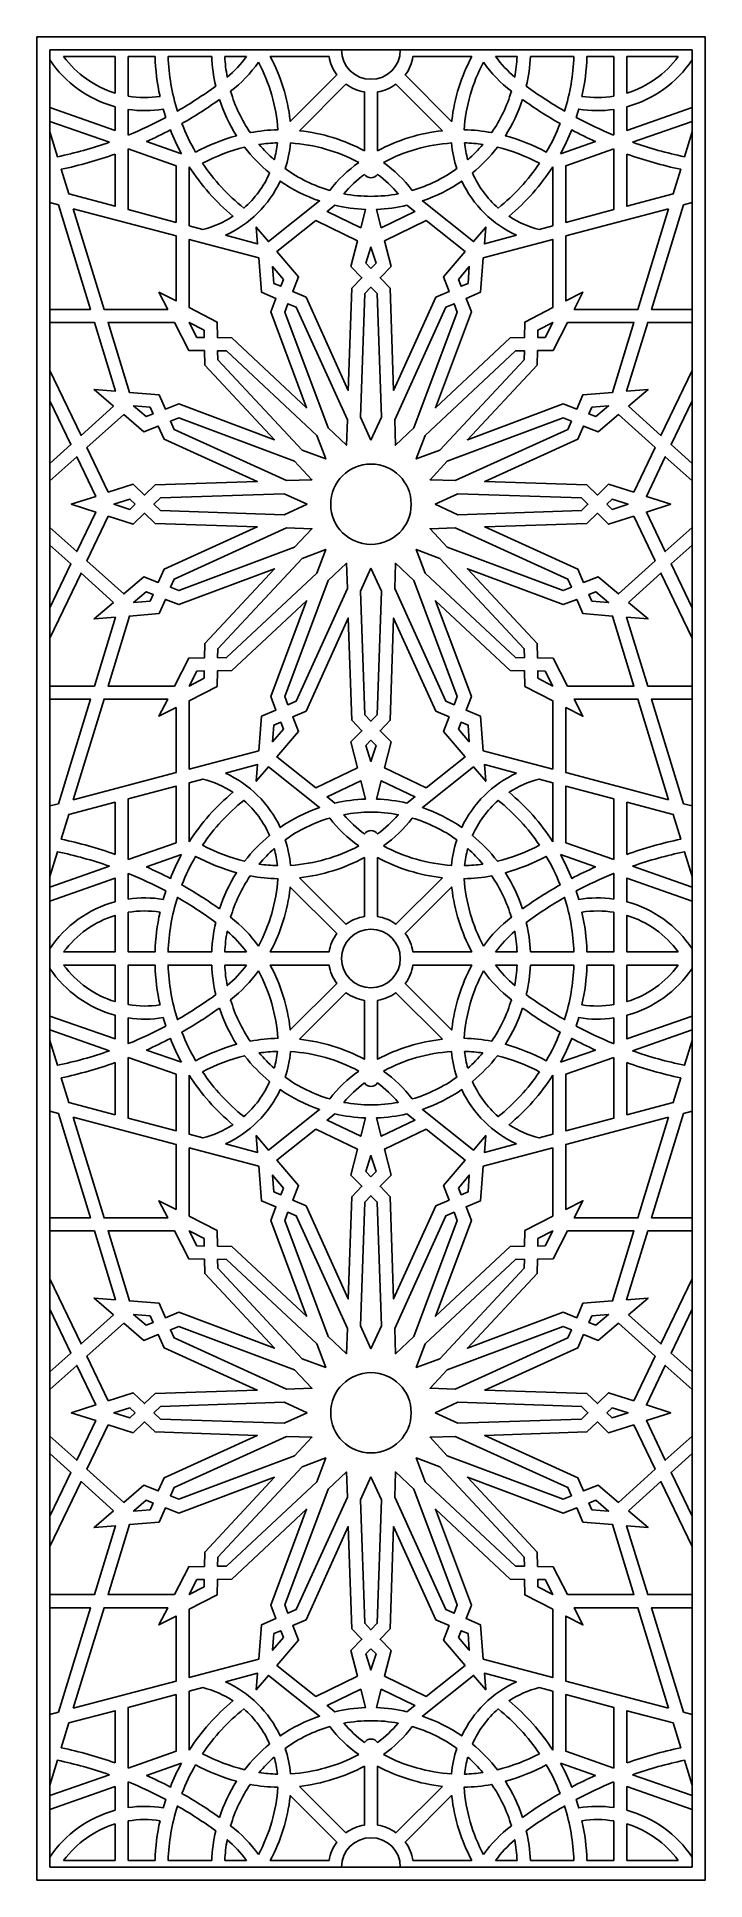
# Model space of a CAD drawing. Header units: millimetres. Extents: x -1356 to -846, y 3133 to 4540.
import ezdxf

# ---------------------------------------------------------------- set-up
doc = ezdxf.new("R2010")
doc.units = ezdxf.units.MM
doc.layers.get('0').update_dxf_attribs({"color": 1})

msp = doc.modelspace()

# ---------------------------------------------------------------- linework, layer by layer
for points in [[(-1355.9, 3132.7), (-845.5, 3132.7), (-845.5, 4539.9), (-1355.9, 4539.9)], [(-1345.9, 3142.7), (-855.5, 3142.7), (-855.5, 4529.9), (-1345.9, 4529.9)], [(-1286.1, 4454.4), (-1249.5, 4441.5), (-1249.5, 4398.3), (-1286.1, 4408)], [(-915.3, 4454.4), (-951.9, 4441.5), (-951.9, 4398.3), (-915.3, 4408)], [(-1339.3, 4411.7), (-1345.9, 4413.4), (-1345.9, 4331.9), (-1315, 4331.9)], [(-1328, 4408.7), (-1249.5, 4388), (-1249.5, 4338.3), (-1262.6, 4345), (-1255.9, 4331.9), (-1304.5, 4331.9)], [(-873.4, 4408.7), (-951.9, 4388), (-951.9, 4338.3), (-938.8, 4345), (-945.5, 4331.9), (-896.8, 4331.9)], [(-862, 4411.7), (-855.5, 4413.4), (-855.5, 4331.9), (-886.4, 4331.9)], [(-1142.9, 4399.6), (-1172.5, 4376), (-1156, 4356.6), (-1160.4, 4345.5), (-1150.3, 4341.1), (-1118, 4270), (-1115.3, 4348), (-1107.6, 4356), (-1116, 4364.6), (-1111, 4384.3)], [(-1058.5, 4399.6), (-1028.9, 4376), (-1045.3, 4356.6), (-1041, 4345.5), (-1051.1, 4341.1), (-1083.4, 4270), (-1086, 4348), (-1093.7, 4356), (-1085.4, 4364.6), (-1090.4, 4384.3)], [(-1186.4, 4371.3), (-1239.5, 4385.3), (-1239.5, 4333.2), (-1218.2, 4322.2), (-1218, 4310.3), (-1207, 4310.1), (-1149.9, 4256.8), (-1177.3, 4329.9), (-1173.3, 4340.2), (-1184.2, 4344.9)], [(-1100.7, 4363.2), (-1096.8, 4367.2), (-1100.7, 4379.4), (-1104.6, 4367.2)], [(-1015, 4371.3), (-961.9, 4385.3), (-961.9, 4333.2), (-983.2, 4322.2), (-983.4, 4310.3), (-994.4, 4310.1), (-1051.5, 4256.8), (-1024, 4329.9), (-1028.1, 4340.2), (-1017.1, 4344.9)], [(-1167.5, 4354.7), (-1169.6, 4349.5), (-1174.8, 4351.7), (-1175.8, 4364.5)], [(-1033.8, 4354.7), (-1031.8, 4349.5), (-1026.6, 4351.7), (-1025.6, 4364.5)], [(-1100.7, 4232), (-1092.7, 4249.5), (-1095.9, 4343.9), (-1100.7, 4348.8), (-1105.5, 4343.9), (-1108.7, 4249.5)], [(-1133.5, 4241.4), (-1166.6, 4329.8), (-1164.1, 4336.2), (-1157.8, 4333.5), (-1118.7, 4247.5), (-1119.4, 4228.2)], [(-1067.9, 4241.4), (-1034.8, 4329.8), (-1037.3, 4336.2), (-1043.6, 4333.5), (-1082.6, 4247.5), (-1082, 4228.2)], [(-1297.2, 4258), (-1312.2, 4270.7), (-1295.9, 4269.4), (-1311.9, 4321.9), (-1345.9, 4321.9), (-1345.9, 4285.3), (-1322.1, 4235.7)], [(-1250.7, 4321.9), (-1239.8, 4300.6), (-1227.9, 4300.4), (-1227.7, 4289.4), (-1174.4, 4232.3), (-1247.5, 4259.8), (-1257.7, 4255.7), (-1262.5, 4266.7), (-1285.2, 4268.5), (-1301.5, 4321.9)], [(-1228.1, 4316.1), (-1228, 4310.4), (-1233.6, 4310.5), (-1239.5, 4321.9)], [(-950.6, 4321.9), (-961.6, 4300.6), (-973.5, 4300.4), (-973.7, 4289.4), (-1027, 4232.3), (-953.9, 4259.8), (-943.6, 4255.7), (-938.9, 4266.7), (-916.2, 4268.5), (-899.9, 4321.9)], [(-973.3, 4316.1), (-973.4, 4310.4), (-967.7, 4310.5), (-961.9, 4321.9)], [(-904.1, 4258), (-889.1, 4270.7), (-905.5, 4269.4), (-889.4, 4321.9), (-855.5, 4321.9), (-855.5, 4285.3), (-879.3, 4235.7)], [(-1153.3, 4224.4), (-1217.7, 4293.4), (-1217.9, 4300.3), (-1211, 4300.2), (-1142, 4235.7), (-1135.2, 4217.7)], [(-1048.1, 4224.4), (-983.6, 4293.4), (-983.5, 4300.3), (-990.4, 4300.2), (-1059.4, 4235.7), (-1066.1, 4217.7)], [(-1345.9, 4262.1), (-1329.9, 4228.7), (-1345.9, 4214.3)], [(-1301.3, 4192.2), (-1282.2, 4198.4), (-1273.6, 4190.1), (-1265.6, 4197.8), (-1187.6, 4200.4), (-1258.7, 4232.7), (-1263.1, 4242.8), (-1274.2, 4238.5), (-1289.5, 4251.5), (-1317.6, 4226.3)], [(-1269.3, 4257.2), (-1267.1, 4252), (-1272.3, 4250), (-1282, 4258.2)], [(-900, 4192.2), (-919.2, 4198.4), (-927.8, 4190.1), (-935.8, 4197.8), (-1013.8, 4200.4), (-942.7, 4232.7), (-938.3, 4242.8), (-927.2, 4238.5), (-911.8, 4251.5), (-883.8, 4226.3)], [(-932.1, 4257.2), (-934.3, 4252), (-929.1, 4250), (-919.3, 4258.2)], [(-855.5, 4262.1), (-871.5, 4228.7), (-855.5, 4214.3)], [(-1165.1, 4201.2), (-1251, 4240.2), (-1253.8, 4246.5), (-1247.4, 4249), (-1159, 4215.9), (-1145.8, 4201.8)], [(-1036.3, 4201.2), (-950.3, 4240.2), (-947.6, 4246.5), (-954, 4249), (-1042.4, 4215.9), (-1055.6, 4201.8)], [(-1329.7, 4183.1), (-1310.9, 4177.1), (-1325.4, 4146.9), (-1345.9, 4165.3), (-1345.9, 4200.9), (-1325.4, 4219.3), (-1310.9, 4189.1)], [(-871.7, 4183.1), (-890.4, 4177.1), (-876, 4146.9), (-855.5, 4165.3), (-855.5, 4200.9), (-876, 4219.3), (-890.4, 4189.1)], [(-1280.8, 4183.1), (-1284.8, 4179.2), (-1297, 4183.1), (-1284.8, 4187)], [(-1149.5, 4183.1), (-1167.1, 4175.1), (-1261.4, 4178.3), (-1266.4, 4183.1), (-1261.4, 4187.9), (-1167.1, 4191.1)], [(-1051.8, 4183.1), (-1034.3, 4175.1), (-939.9, 4178.3), (-935, 4183.1), (-939.9, 4187.9), (-1034.3, 4191.1)], [(-920.6, 4183.1), (-916.6, 4179.2), (-904.4, 4183.1), (-916.6, 4187)], [(-1301.3, 4174), (-1282.2, 4167.8), (-1273.6, 4176.2), (-1265.6, 4168.5), (-1187.6, 4165.8), (-1258.7, 4133.5), (-1263.1, 4123.4), (-1274.2, 4127.8), (-1289.5, 4114.7), (-1317.6, 4140)], [(-900, 4174), (-919.2, 4167.8), (-927.8, 4176.2), (-935.8, 4168.5), (-1013.8, 4165.8), (-942.7, 4133.5), (-938.3, 4123.4), (-927.2, 4127.8), (-911.8, 4114.7), (-883.8, 4140)], [(-1345.9, 4104.1), (-1329.9, 4137.5), (-1345.9, 4151.9)], [(-1165.1, 4165.1), (-1251, 4126), (-1253.8, 4119.7), (-1247.4, 4117.2), (-1159, 4150.3), (-1145.8, 4164.4)], [(-1036.3, 4165.1), (-950.3, 4126), (-947.6, 4119.7), (-954, 4117.2), (-1042.4, 4150.3), (-1055.6, 4164.4)], [(-855.5, 4104.1), (-871.5, 4137.5), (-855.5, 4151.9)], [(-1153.3, 4141.8), (-1217.7, 4072.8), (-1217.9, 4065.9), (-1211, 4066.1), (-1142, 4130.5), (-1135.2, 4148.6)], [(-1133.5, 4124.8), (-1166.6, 4036.4), (-1164.1, 4030), (-1157.8, 4032.8), (-1118.7, 4118.7), (-1119.4, 4138)], [(-1067.9, 4124.8), (-1034.8, 4036.4), (-1037.3, 4030), (-1043.6, 4032.8), (-1082.6, 4118.7), (-1082, 4138)], [(-1048.1, 4141.8), (-983.6, 4072.8), (-983.5, 4065.9), (-990.4, 4066.1), (-1059.4, 4130.5), (-1066.1, 4148.6)], [(-1297.2, 4108.2), (-1312.2, 4095.5), (-1295.9, 4096.8), (-1311.9, 4044.3), (-1345.9, 4044.3), (-1345.9, 4080.9), (-1322.1, 4130.6)], [(-1250.7, 4044.3), (-1239.8, 4065.6), (-1227.9, 4065.8), (-1227.7, 4076.8), (-1174.4, 4133.9), (-1247.5, 4106.5), (-1257.7, 4110.5), (-1262.5, 4099.6), (-1285.2, 4097.7), (-1301.5, 4044.3)], [(-1100.7, 4134.3), (-1092.7, 4116.7), (-1095.9, 4022.4), (-1100.7, 4017.4), (-1105.5, 4022.4), (-1108.7, 4116.7)], [(-950.6, 4044.3), (-961.6, 4065.6), (-973.5, 4065.8), (-973.7, 4076.8), (-1027, 4133.9), (-953.9, 4106.5), (-943.6, 4110.5), (-938.9, 4099.6), (-916.2, 4097.7), (-899.9, 4044.3)], [(-904.1, 4108.2), (-889.1, 4095.5), (-905.5, 4096.8), (-889.4, 4044.3), (-855.5, 4044.3), (-855.5, 4080.9), (-879.3, 4130.6)], [(-1269.3, 4109), (-1267.1, 4114.2), (-1272.3, 4116.3), (-1282, 4108)], [(-1186.4, 3994.9), (-1239.5, 3980.9), (-1239.5, 4033.1), (-1218.2, 4044), (-1218, 4055.9), (-1207, 4056.1), (-1149.9, 4109.4), (-1177.3, 4036.3), (-1173.3, 4026), (-1184.2, 4021.3)], [(-1015, 3994.9), (-961.9, 3980.9), (-961.9, 4033.1), (-983.2, 4044), (-983.4, 4055.9), (-994.4, 4056.1), (-1051.5, 4109.4), (-1024, 4036.3), (-1028.1, 4026), (-1017.1, 4021.3)], [(-932.1, 4109), (-934.3, 4114.2), (-929.1, 4116.3), (-919.3, 4108)], [(-1142.9, 3966.6), (-1172.5, 3990.2), (-1156, 4009.6), (-1160.4, 4020.7), (-1150.3, 4025.1), (-1118, 4096.2), (-1115.3, 4018.2), (-1107.6, 4010.2), (-1116, 4001.6), (-1111, 3981.9)], [(-1058.5, 3966.6), (-1028.9, 3990.2), (-1045.3, 4009.6), (-1041, 4020.7), (-1051.1, 4025.1), (-1083.4, 4096.2), (-1086, 4018.2), (-1093.7, 4010.2), (-1085.4, 4001.6), (-1090.4, 3981.9)], [(-1228.1, 4050.2), (-1228, 4055.8), (-1233.6, 4055.7), (-1239.5, 4044.3)], [(-973.3, 4050.2), (-973.4, 4055.8), (-967.7, 4055.7), (-961.9, 4044.3)], [(-1339.3, 3954.5), (-1345.9, 3952.8), (-1345.9, 4034.3), (-1315, 4034.3)], [(-1328, 3957.5), (-1249.5, 3978.2), (-1249.5, 4027.9), (-1262.6, 4021.2), (-1255.9, 4034.3), (-1304.5, 4034.3)], [(-873.4, 3957.5), (-951.9, 3978.2), (-951.9, 4027.9), (-938.8, 4021.2), (-945.5, 4034.3), (-896.8, 4034.3)], [(-862, 3954.5), (-855.5, 3952.8), (-855.5, 4034.3), (-886.4, 4034.3)], [(-1167.5, 4011.5), (-1169.6, 4016.7), (-1174.8, 4014.5), (-1175.8, 4001.8)], [(-1033.8, 4011.5), (-1031.8, 4016.7), (-1026.6, 4014.5), (-1025.6, 4001.8)], [(-1100.7, 4003), (-1096.8, 3999), (-1100.7, 3986.8), (-1104.6, 3999)], [(-1286.1, 3911.8), (-1249.5, 3924.7), (-1249.5, 3967.9), (-1286.1, 3958.2)], [(-915.3, 3911.8), (-951.9, 3924.7), (-951.9, 3967.9), (-915.3, 3958.2)], [(-1286.1, 3760.8), (-1249.5, 3747.9), (-1249.5, 3704.7), (-1286.1, 3714.4)], [(-915.3, 3760.8), (-951.9, 3747.9), (-951.9, 3704.7), (-915.3, 3714.4)], [(-1339.3, 3718.1), (-1345.9, 3719.8), (-1345.9, 3638.3), (-1315, 3638.3)], [(-1328, 3715.1), (-1249.5, 3694.4), (-1249.5, 3644.7), (-1262.6, 3651.4), (-1255.9, 3638.3), (-1304.5, 3638.3)], [(-873.4, 3715.1), (-951.9, 3694.4), (-951.9, 3644.7), (-938.8, 3651.4), (-945.5, 3638.3), (-896.8, 3638.3)], [(-862, 3718.1), (-855.5, 3719.8), (-855.5, 3638.3), (-886.4, 3638.3)], [(-1142.9, 3706), (-1172.5, 3682.4), (-1156, 3663), (-1160.4, 3651.9), (-1150.3, 3647.5), (-1118, 3576.4), (-1115.3, 3654.4), (-1107.6, 3662.4), (-1116, 3671), (-1111, 3690.7)], [(-1058.5, 3706), (-1028.9, 3682.4), (-1045.3, 3663), (-1041, 3651.9), (-1051.1, 3647.5), (-1083.4, 3576.4), (-1086, 3654.4), (-1093.7, 3662.4), (-1085.4, 3671), (-1090.4, 3690.7)], [(-1186.4, 3677.7), (-1239.5, 3691.7), (-1239.5, 3639.6), (-1218.2, 3628.6), (-1218, 3616.7), (-1207, 3616.5), (-1149.9, 3563.2), (-1177.3, 3636.3), (-1173.3, 3646.6), (-1184.2, 3651.3)], [(-1015, 3677.7), (-961.9, 3691.7), (-961.9, 3639.6), (-983.2, 3628.6), (-983.4, 3616.7), (-994.4, 3616.5), (-1051.5, 3563.2), (-1024, 3636.3), (-1028.1, 3646.6), (-1017.1, 3651.3)], [(-1100.7, 3669.6), (-1096.8, 3673.6), (-1100.7, 3685.8), (-1104.6, 3673.6)], [(-1167.5, 3661.1), (-1169.6, 3655.9), (-1174.8, 3658.1), (-1175.8, 3670.9)], [(-1033.8, 3661.1), (-1031.8, 3655.9), (-1026.6, 3658.1), (-1025.6, 3670.9)], [(-1100.7, 3538.4), (-1092.7, 3555.9), (-1095.9, 3650.3), (-1100.7, 3655.2), (-1105.5, 3650.3), (-1108.7, 3555.9)], [(-1133.5, 3547.8), (-1166.6, 3636.2), (-1164.1, 3642.6), (-1157.8, 3639.8), (-1118.7, 3553.9), (-1119.4, 3534.6)], [(-1067.9, 3547.8), (-1034.8, 3636.2), (-1037.3, 3642.6), (-1043.6, 3639.8), (-1082.6, 3553.9), (-1082, 3534.6)], [(-1297.2, 3564.4), (-1312.2, 3577.1), (-1295.9, 3575.8), (-1311.9, 3628.3), (-1345.9, 3628.3), (-1345.9, 3591.7), (-1322.1, 3542.1)], [(-1250.7, 3628.3), (-1239.8, 3607), (-1227.9, 3606.8), (-1227.7, 3595.8), (-1174.4, 3538.7), (-1247.5, 3566.2), (-1257.7, 3562.1), (-1262.5, 3573.1), (-1285.2, 3574.9), (-1301.5, 3628.3)], [(-1228.1, 3622.5), (-1228, 3616.8), (-1233.6, 3616.9), (-1239.5, 3628.3)], [(-950.6, 3628.3), (-961.6, 3607), (-973.5, 3606.8), (-973.7, 3595.8), (-1027, 3538.7), (-953.9, 3566.2), (-943.6, 3562.1), (-938.9, 3573.1), (-916.2, 3574.9), (-899.9, 3628.3)], [(-973.3, 3622.5), (-973.4, 3616.8), (-967.7, 3616.9), (-961.9, 3628.3)], [(-904.1, 3564.4), (-889.1, 3577.1), (-905.5, 3575.8), (-889.4, 3628.3), (-855.5, 3628.3), (-855.5, 3591.7), (-879.3, 3542.1)], [(-1153.3, 3530.8), (-1217.7, 3599.8), (-1217.9, 3606.7), (-1211, 3606.6), (-1142, 3542.1), (-1135.2, 3524.1)], [(-1048.1, 3530.8), (-983.6, 3599.8), (-983.5, 3606.7), (-990.4, 3606.6), (-1059.4, 3542.1), (-1066.1, 3524.1)], [(-1345.9, 3568.5), (-1329.9, 3535.1), (-1345.9, 3520.7)], [(-1269.3, 3563.6), (-1267.1, 3558.4), (-1272.3, 3556.4), (-1282, 3564.6)], [(-932.1, 3563.6), (-934.3, 3558.4), (-929.1, 3556.4), (-919.3, 3564.6)], [(-855.5, 3568.5), (-871.5, 3535.1), (-855.5, 3520.7)], [(-1301.3, 3498.6), (-1282.2, 3504.8), (-1273.6, 3496.5), (-1265.6, 3504.2), (-1187.6, 3506.8), (-1258.7, 3539.1), (-1263.1, 3549.2), (-1274.2, 3544.8), (-1289.5, 3557.9), (-1317.6, 3532.7)], [(-1165.1, 3507.6), (-1251, 3546.6), (-1253.8, 3552.9), (-1247.4, 3555.4), (-1159, 3522.3), (-1145.8, 3508.2)], [(-1036.3, 3507.6), (-950.3, 3546.6), (-947.6, 3552.9), (-954, 3555.4), (-1042.4, 3522.3), (-1055.6, 3508.2)], [(-900, 3498.6), (-919.2, 3504.8), (-927.8, 3496.5), (-935.8, 3504.2), (-1013.8, 3506.8), (-942.7, 3539.1), (-938.3, 3549.2), (-927.2, 3544.8), (-911.8, 3557.9), (-883.8, 3532.7)], [(-1329.7, 3489.5), (-1310.9, 3495.5), (-1325.4, 3525.7), (-1345.9, 3507.3), (-1345.9, 3471.7), (-1325.4, 3453.3), (-1310.9, 3483.5)], [(-871.7, 3489.5), (-890.4, 3495.5), (-876, 3525.7), (-855.5, 3507.3), (-855.5, 3471.7), (-876, 3453.3), (-890.4, 3483.5)], [(-1280.8, 3489.5), (-1284.8, 3493.4), (-1297, 3489.5), (-1284.8, 3485.6)], [(-1149.5, 3489.5), (-1167.1, 3497.5), (-1261.4, 3494.3), (-1266.4, 3489.5), (-1261.4, 3484.7), (-1167.1, 3481.5)], [(-1051.8, 3489.5), (-1034.3, 3497.5), (-939.9, 3494.3), (-935, 3489.5), (-939.9, 3484.7), (-1034.3, 3481.5)], [(-920.6, 3489.5), (-916.6, 3493.4), (-904.4, 3489.5), (-916.6, 3485.6)], [(-1301.3, 3480.4), (-1282.2, 3474.2), (-1273.6, 3482.5), (-1265.6, 3474.9), (-1187.6, 3472.2), (-1258.7, 3439.9), (-1263.1, 3429.8), (-1274.2, 3434.2), (-1289.5, 3421.1), (-1317.6, 3446.4)], [(-900, 3480.4), (-919.2, 3474.2), (-927.8, 3482.5), (-935.8, 3474.9), (-1013.8, 3472.2), (-942.7, 3439.9), (-938.3, 3429.8), (-927.2, 3434.2), (-911.8, 3421.1), (-883.8, 3446.4)], [(-1165.1, 3471.5), (-1251, 3432.4), (-1253.8, 3426.1), (-1247.4, 3423.6), (-1159, 3456.7), (-1145.8, 3470.8)], [(-1036.3, 3471.5), (-950.3, 3432.4), (-947.6, 3426.1), (-954, 3423.6), (-1042.4, 3456.7), (-1055.6, 3470.8)], [(-1345.9, 3410.5), (-1329.9, 3443.9), (-1345.9, 3458.3)], [(-1153.3, 3448.2), (-1217.7, 3379.2), (-1217.9, 3372.3), (-1211, 3372.5), (-1142, 3436.9), (-1135.2, 3455)], [(-1048.1, 3448.2), (-983.6, 3379.2), (-983.5, 3372.3), (-990.4, 3372.5), (-1059.4, 3436.9), (-1066.1, 3455)], [(-855.5, 3410.5), (-871.5, 3443.9), (-855.5, 3458.3)], [(-1297.2, 3414.6), (-1312.2, 3401.9), (-1295.9, 3403.2), (-1311.9, 3350.7), (-1345.9, 3350.7), (-1345.9, 3387.3), (-1322.1, 3437)], [(-1250.7, 3350.7), (-1239.8, 3372), (-1227.9, 3372.2), (-1227.7, 3383.2), (-1174.4, 3440.3), (-1247.5, 3412.9), (-1257.7, 3416.9), (-1262.5, 3406), (-1285.2, 3404.1), (-1301.5, 3350.7)], [(-1133.5, 3431.2), (-1166.6, 3342.8), (-1164.1, 3336.4), (-1157.8, 3339.2), (-1118.7, 3425.1), (-1119.4, 3444.4)], [(-1100.7, 3440.7), (-1092.7, 3423.1), (-1095.9, 3328.8), (-1100.7, 3323.8), (-1105.5, 3328.8), (-1108.7, 3423.1)], [(-1067.9, 3431.2), (-1034.8, 3342.8), (-1037.3, 3336.4), (-1043.6, 3339.2), (-1082.6, 3425.1), (-1082, 3444.4)], [(-950.6, 3350.7), (-961.6, 3372), (-973.5, 3372.2), (-973.7, 3383.2), (-1027, 3440.3), (-953.9, 3412.9), (-943.6, 3416.9), (-938.9, 3406), (-916.2, 3404.1), (-899.9, 3350.7)], [(-904.1, 3414.6), (-889.1, 3401.9), (-905.5, 3403.2), (-889.4, 3350.7), (-855.5, 3350.7), (-855.5, 3387.3), (-879.3, 3437)], [(-1269.3, 3415.4), (-1267.1, 3420.6), (-1272.3, 3422.7), (-1282, 3414.4)], [(-932.1, 3415.4), (-934.3, 3420.6), (-929.1, 3422.7), (-919.3, 3414.4)], [(-1186.4, 3301.3), (-1239.5, 3287.3), (-1239.5, 3339.5), (-1218.2, 3350.4), (-1218, 3362.3), (-1207, 3362.5), (-1149.9, 3415.8), (-1177.3, 3342.7), (-1173.3, 3332.4), (-1184.2, 3327.7)], [(-1015, 3301.3), (-961.9, 3287.3), (-961.9, 3339.5), (-983.2, 3350.4), (-983.4, 3362.3), (-994.4, 3362.5), (-1051.5, 3415.8), (-1024, 3342.7), (-1028.1, 3332.4), (-1017.1, 3327.7)], [(-1142.9, 3273), (-1172.5, 3296.6), (-1156, 3316), (-1160.4, 3327.1), (-1150.3, 3331.5), (-1118, 3402.6), (-1115.3, 3324.6), (-1107.6, 3316.6), (-1116, 3308), (-1111, 3288.3)], [(-1058.5, 3273), (-1028.9, 3296.6), (-1045.3, 3316), (-1041, 3327.1), (-1051.1, 3331.5), (-1083.4, 3402.6), (-1086, 3324.6), (-1093.7, 3316.6), (-1085.4, 3308), (-1090.4, 3288.3)], [(-1228.1, 3356.5), (-1228, 3362.2), (-1233.6, 3362.1), (-1239.5, 3350.7)], [(-973.3, 3356.5), (-973.4, 3362.2), (-967.7, 3362.1), (-961.9, 3350.7)], [(-1339.3, 3260.9), (-1345.9, 3259.2), (-1345.9, 3340.7), (-1315, 3340.7)], [(-1328, 3263.9), (-1249.5, 3284.6), (-1249.5, 3334.3), (-1262.6, 3327.6), (-1255.9, 3340.7), (-1304.5, 3340.7)], [(-873.4, 3263.9), (-951.9, 3284.6), (-951.9, 3334.3), (-938.8, 3327.6), (-945.5, 3340.7), (-896.8, 3340.7)], [(-862, 3260.9), (-855.5, 3259.2), (-855.5, 3340.7), (-886.4, 3340.7)], [(-1167.5, 3317.9), (-1169.6, 3323.1), (-1174.8, 3320.9), (-1175.8, 3308.2)], [(-1033.8, 3317.9), (-1031.8, 3323.1), (-1026.6, 3320.9), (-1025.6, 3308.2)], [(-1100.7, 3309.4), (-1096.8, 3305.4), (-1100.7, 3293.2), (-1104.6, 3305.4)], [(-1286.1, 3218.2), (-1249.5, 3231.1), (-1249.5, 3274.3), (-1286.1, 3264.6)], [(-915.3, 3218.2), (-951.9, 3231.1), (-951.9, 3274.3), (-915.3, 3264.6)]]:
    msp.add_lwpolyline(points, close=True)
for points in [[(-1296.1, 4486.6, -0.182556), (-1345.9, 4522.4), (-1345.9, 4486), (-1296.1, 4468.5)], [(-1335.4, 4524.9), (-1296.1, 4524.9), (-1296.1, 4497, -0.161028)], [(-1261.8, 4494.5, -0.079708), (-1286.1, 4494.7), (-1286.1, 4524.9), (-1265.6, 4524.9, 0.046472)], [(-1222.3, 4524.9), (-1255.6, 4524.9, 0.068442), (-1248.5, 4483.3, 0.028048), (-1219.3, 4502.3, -0.046895)], [(-1195.7, 4524.9), (-1212.3, 4524.9, 0.035508), (-1210.5, 4509.2, 0.056388)], [(-1186.6, 4520.5, -0.105071), (-1171.8, 4469, 0.041703), (-1192.9, 4466.8, -0.078676), (-1207.9, 4498.4, 0.072021)], [(-1162.4, 4476.1, -0.002163), (-1162.3, 4475.4), (-1126.8, 4510.8, -0.119375), (-1132.7, 4524.9), (-1177.6, 4524.9, -0.092295)], [(-1039, 4476.1, 0.002163), (-1039.1, 4475.4), (-1074.5, 4510.8, 0.119375), (-1068.7, 4524.9), (-1023.7, 4524.9, 0.092295)], [(-1014.8, 4520.5, 0.105071), (-1029.6, 4469, -0.041703), (-1008.5, 4466.8, 0.078676), (-993.5, 4498.4, -0.072021)], [(-1005.6, 4524.9), (-989.1, 4524.9, -0.035508), (-990.9, 4509.2, -0.056388)], [(-979, 4524.9), (-945.8, 4524.9, -0.068442), (-952.9, 4483.3, -0.028048), (-982.1, 4502.3, 0.046895)], [(-939.6, 4494.5, 0.079708), (-915.3, 4494.7), (-915.3, 4524.9), (-935.8, 4524.9, -0.046472)], [(-866, 4524.9), (-905.3, 4524.9), (-905.3, 4497, 0.161028)], [(-905.3, 4486.6, 0.182556), (-855.5, 4522.4), (-855.5, 4486), (-905.3, 4468.5)], [(-1155.2, 4468.3), (-1119.8, 4503.8, 0.119375), (-1105.7, 4497.9), (-1105.7, 4453, 0.093704)], [(-1046.2, 4468.3), (-1081.6, 4503.8, -0.119375), (-1095.7, 4497.9), (-1095.7, 4453, -0.093704)], [(-1216.4, 4492.1, -0.026551), (-1245.1, 4473.7, 0.039053), (-1234.6, 4451.9, -0.056437), (-1203.3, 4464.4, -0.063069)], [(-985, 4492.1, 0.026551), (-956.3, 4473.7, -0.039053), (-966.8, 4451.9, 0.056437), (-998.1, 4464.4, 0.063069)], [(-1300.5, 4459.4), (-1345.9, 4475.4), (-1345.9, 4467.3), (-1340.1, 4448.4, 0.033064)], [(-1286, 4464.9), (-1286.1, 4465), (-1286.1, 4484.5, 0.077599), (-1259.4, 4484.8, 0.010237), (-1257.4, 4478.4, -0.025415)], [(-915.4, 4464.9), (-915.3, 4465), (-915.3, 4484.5, -0.077599), (-942, 4484.8, -0.010237), (-944, 4478.4, 0.025415)], [(-900.9, 4459.4), (-855.5, 4475.4), (-855.5, 4467.3), (-861.3, 4448.4, -0.033064)], [(-1245.4, 4450.7), (-1272.1, 4460, 0.015691), (-1253.9, 4468.9, 0.03051)], [(-956, 4450.7), (-929.3, 4460, -0.015691), (-947.4, 4468.9, -0.03051)], [(-1296.1, 4450.4, -0.033239), (-1337.2, 4438.8), (-1331.4, 4420), (-1296.1, 4410.6)], [(-1229.3, 4443.4, 0.07543), (-1197.8, 4409.2, 0.111363), (-1178.1, 4436, -0.056398), (-1197.2, 4455.7, 0.062163)], [(-1174.6, 4446.1, 0.043726), (-1172.2, 4459, 0.030116), (-1186.1, 4457.8, 0.036865)], [(-1110.1, 4444, 0.106298), (-1162.1, 4458.9, -0.058398), (-1166.2, 4439.3, 0.08516), (-1132.2, 4422.7, -0.072021)], [(-1091.2, 4444, -0.106298), (-1039.2, 4458.9, 0.058398), (-1035.2, 4439.3, -0.08516), (-1069.2, 4422.7, 0.072021)], [(-1026.8, 4446.1, -0.043726), (-1029.2, 4459, -0.030116), (-1015.3, 4457.8, -0.036865)], [(-972.1, 4443.4, -0.07543), (-1003.5, 4409.2, -0.111363), (-1023.2, 4436, 0.056398), (-1004.2, 4455.7, -0.062163)], [(-905.3, 4450.4, 0.033239), (-864.2, 4438.8), (-870, 4420), (-905.3, 4410.6)], [(-1239.5, 4440.8, 0.076915), (-1206.1, 4403, -0.083569), (-1229, 4392.9), (-1239.5, 4395.7)], [(-1105.7, 4434.9, 0.056388), (-1121.4, 4420.1, 0.093638), (-1079.9, 4420.1, 0.056388), (-1095.7, 4434.9, -0.519174)], [(-961.9, 4440.8, -0.076915), (-995.3, 4403, 0.083569), (-972.3, 4392.9), (-961.9, 4395.7)], [(-1211.9, 4388.4, 0.177474), (-1170, 4429.8, 0.069254), (-1140, 4414.7), (-1179, 4383.6), (-1188.3, 4394.7), (-1187.3, 4381.9)], [(-989.5, 4388.4, -0.177474), (-1031.4, 4429.8, -0.069254), (-1061.4, 4414.7), (-1022.4, 4383.6), (-1013.1, 4394.7), (-1014.1, 4381.9)], [(-1128.2, 4411.3), (-1134.2, 4406.5), (-1108.5, 4394.2), (-1105, 4408.2, -0.048112)], [(-1073.2, 4411.3), (-1067.2, 4406.5), (-1092.9, 4394.2), (-1096.4, 4408.2, 0.048112)], [(-1211.9, 3977.8, -0.177474), (-1170, 3936.4, -0.069254), (-1140, 3951.5), (-1179, 3982.6), (-1188.3, 3971.6), (-1187.3, 3984.3)], [(-989.5, 3977.8, 0.177474), (-1031.4, 3936.4, 0.069254), (-1061.4, 3951.5), (-1022.4, 3982.6), (-1013.1, 3971.6), (-1014.1, 3984.3)], [(-1239.5, 3925.5, -0.076915), (-1206.1, 3963.2, 0.083569), (-1229, 3973.3), (-1239.5, 3970.5)], [(-1128.2, 3954.9), (-1134.2, 3959.7), (-1108.5, 3972), (-1105, 3958, 0.048112)], [(-1073.2, 3954.9), (-1067.2, 3959.7), (-1092.9, 3972), (-1096.4, 3958, -0.048112)], [(-961.9, 3925.5, 0.076915), (-995.3, 3963.2, -0.083569), (-972.3, 3973.3), (-961.9, 3970.5)], [(-1296.1, 3915.8, 0.033239), (-1337.2, 3927.4), (-1331.4, 3946.3), (-1296.1, 3955.6)], [(-1229.3, 3922.8, -0.07543), (-1197.8, 3957, -0.111363), (-1178.1, 3930.2, 0.056398), (-1197.2, 3910.6, -0.062163)], [(-972.1, 3922.8, 0.07543), (-1003.5, 3957, 0.111363), (-1023.2, 3930.2, -0.056398), (-1004.2, 3910.6, 0.062163)], [(-905.3, 3915.8, -0.033239), (-864.2, 3927.4), (-870, 3946.3), (-905.3, 3955.6)], [(-1110.1, 3922.2, -0.106298), (-1162.1, 3907.4, 0.058398), (-1166.2, 3926.9, -0.08516), (-1132.2, 3943.5, 0.072021)], [(-1100.7, 3948.1, -0.046717), (-1079.9, 3946.1, -0.056388), (-1095.7, 3931.4, 0.519174), (-1105.7, 3931.4, -0.056388), (-1121.4, 3946.1, -0.046717)], [(-1091.2, 3922.2, 0.106298), (-1039.2, 3907.4, -0.058398), (-1035.2, 3926.9, 0.08516), (-1069.2, 3943.5, -0.072021)], [(-1300.5, 3906.8), (-1345.9, 3890.8), (-1345.9, 3898.9), (-1340.1, 3917.8, -0.033064)], [(-1245.4, 3915.6), (-1272.1, 3906.2, -0.015691), (-1253.9, 3897.4, -0.03051)], [(-1216.4, 3874.2, 0.026551), (-1245.1, 3892.5, -0.039053), (-1234.6, 3914.3, 0.056437), (-1203.3, 3901.8, 0.063069)], [(-1174.6, 3920.2, -0.043726), (-1172.2, 3907.2, -0.030116), (-1186.1, 3908.4, -0.036865)], [(-1155.2, 3897.9), (-1119.8, 3862.5, -0.119375), (-1105.7, 3868.3), (-1105.7, 3913.3, -0.093704)], [(-1046.2, 3897.9), (-1081.6, 3862.5, 0.119375), (-1095.7, 3868.3), (-1095.7, 3913.3, 0.093704)], [(-1026.8, 3920.2, 0.043726), (-1029.2, 3907.2, 0.030116), (-1015.3, 3908.4, 0.036865)], [(-985, 3874.2, -0.026551), (-956.3, 3892.5, 0.039053), (-966.8, 3914.3, -0.056437), (-998.1, 3901.8, -0.063069)], [(-956, 3915.6), (-929.3, 3906.2, 0.015691), (-947.4, 3897.4, 0.03051)], [(-900.9, 3906.8), (-855.5, 3890.8), (-855.5, 3898.9), (-861.3, 3917.8, 0.033064)], [(-1286, 3901.3), (-1286.1, 3901.2), (-1286.1, 3881.7, -0.077599), (-1259.4, 3881.4, -0.010237), (-1257.4, 3887.9, 0.025415)], [(-1186.6, 3845.8, 0.105071), (-1171.8, 3897.2, -0.041703), (-1192.9, 3899.4, 0.078676), (-1207.9, 3867.8, -0.072021)], [(-1014.8, 3845.8, -0.105071), (-1029.6, 3897.2, 0.041703), (-1008.5, 3899.4, -0.078676), (-993.5, 3867.8, 0.072021)], [(-915.4, 3901.3), (-915.3, 3901.2), (-915.3, 3881.7, 0.077599), (-942, 3881.4, 0.010237), (-944, 3887.9, -0.025415)], [(-1296.1, 3879.6, 0.182556), (-1345.9, 3843.8), (-1345.9, 3880.2), (-1296.1, 3897.7)], [(-1162.4, 3890.1, 0.002163), (-1162.3, 3890.8), (-1126.8, 3855.4, 0.119375), (-1132.7, 3841.3), (-1177.6, 3841.3, 0.092295)], [(-1039, 3890.1, -0.002163), (-1039.1, 3890.8), (-1074.5, 3855.4, -0.119375), (-1068.7, 3841.3), (-1023.7, 3841.3, -0.092295)], [(-905.3, 3879.6, -0.182556), (-855.5, 3843.8), (-855.5, 3880.2), (-905.3, 3897.7)], [(-1261.8, 3871.7, 0.079708), (-1286.1, 3871.6), (-1286.1, 3841.3), (-1265.6, 3841.3, -0.046472)], [(-1222.3, 3841.3), (-1255.6, 3841.3, -0.068442), (-1248.5, 3882.9, -0.028048), (-1219.3, 3863.9, 0.046895)], [(-979, 3841.3), (-945.8, 3841.3, 0.068442), (-952.9, 3882.9, 0.028048), (-982.1, 3863.9, -0.046895)], [(-939.6, 3871.7, -0.079708), (-915.3, 3871.6), (-915.3, 3841.3), (-935.8, 3841.3, 0.046472)], [(-1335.4, 3841.3), (-1296.1, 3841.3), (-1296.1, 3869.2, 0.161028)], [(-1195.7, 3841.3), (-1212.3, 3841.3, -0.035508), (-1210.5, 3857.1, -0.056388)], [(-1005.6, 3841.3), (-989.1, 3841.3, 0.035508), (-990.9, 3857.1, 0.056388)], [(-866, 3841.3), (-905.3, 3841.3), (-905.3, 3869.2, -0.161028)], [(-1296.1, 3793, -0.182556), (-1345.9, 3828.8), (-1345.9, 3792.4), (-1296.1, 3774.9)], [(-1335.4, 3831.3), (-1296.1, 3831.3), (-1296.1, 3803.4, -0.161028)], [(-1261.8, 3800.9, -0.079708), (-1286.1, 3801.1), (-1286.1, 3831.3), (-1265.6, 3831.3, 0.046472)], [(-1222.3, 3831.3), (-1255.6, 3831.3, 0.068442), (-1248.5, 3789.7, 0.028048), (-1219.3, 3808.7, -0.046895)], [(-1195.7, 3831.3), (-1212.3, 3831.3, 0.035508), (-1210.5, 3815.6, 0.056388)], [(-1162.4, 3782.5, -0.002163), (-1162.3, 3781.8), (-1126.8, 3817.2, -0.119375), (-1132.7, 3831.3), (-1177.6, 3831.3, -0.092295)], [(-1039, 3782.5, 0.002163), (-1039.1, 3781.8), (-1074.5, 3817.2, 0.119375), (-1068.7, 3831.3), (-1023.7, 3831.3, 0.092295)], [(-1005.6, 3831.3), (-989.1, 3831.3, -0.035508), (-990.9, 3815.6, -0.056388)], [(-979, 3831.3), (-945.8, 3831.3, -0.068442), (-952.9, 3789.7, -0.028048), (-982.1, 3808.7, 0.046895)], [(-939.6, 3800.9, 0.079708), (-915.3, 3801.1), (-915.3, 3831.3), (-935.8, 3831.3, -0.046472)], [(-866, 3831.3), (-905.3, 3831.3), (-905.3, 3803.4, 0.161028)], [(-905.3, 3793, 0.182556), (-855.5, 3828.8), (-855.5, 3792.4), (-905.3, 3774.9)], [(-1186.6, 3826.9, -0.105071), (-1171.8, 3775.4, 0.041703), (-1192.9, 3773.2, -0.078676), (-1207.9, 3804.8, 0.072021)], [(-1014.8, 3826.9, 0.105071), (-1029.6, 3775.4, -0.041703), (-1008.5, 3773.2, 0.078676), (-993.5, 3804.8, -0.072021)], [(-1155.2, 3774.7), (-1119.8, 3810.2, 0.119375), (-1105.7, 3804.3), (-1105.7, 3759.4, 0.093704)], [(-1046.2, 3774.7), (-1081.6, 3810.2, -0.119375), (-1095.7, 3804.3), (-1095.7, 3759.4, -0.093704)], [(-1286, 3771.3), (-1286.1, 3771.4), (-1286.1, 3790.9, 0.077599), (-1259.4, 3791.2, 0.010237), (-1257.4, 3784.7, -0.025415)], [(-1216.4, 3798.5, -0.026551), (-1245.1, 3780.1, 0.039053), (-1234.6, 3758.3, -0.056437), (-1203.3, 3770.8, -0.063069)], [(-985, 3798.5, 0.026551), (-956.3, 3780.1, -0.039053), (-966.8, 3758.3, 0.056437), (-998.1, 3770.8, 0.063069)], [(-915.4, 3771.3), (-915.3, 3771.4), (-915.3, 3790.9, -0.077599), (-942, 3791.2, -0.010237), (-944, 3784.7, 0.025415)], [(-1300.5, 3765.8), (-1345.9, 3781.8), (-1345.9, 3773.7), (-1340.1, 3754.8, 0.033064)], [(-1245.4, 3757.1), (-1272.1, 3766.4, 0.015691), (-1253.9, 3775.3, 0.03051)], [(-956, 3757.1), (-929.3, 3766.4, -0.015691), (-947.4, 3775.3, -0.03051)], [(-900.9, 3765.8), (-855.5, 3781.8), (-855.5, 3773.7), (-861.3, 3754.8, -0.033064)], [(-1229.3, 3749.8, 0.07543), (-1197.8, 3715.6, 0.111363), (-1178.1, 3742.4, -0.056398), (-1197.2, 3762.1, 0.062163)], [(-1174.6, 3752.5, 0.043726), (-1172.2, 3765.4, 0.030116), (-1186.1, 3764.2, 0.036865)], [(-1110.1, 3750.4, 0.106298), (-1162.1, 3765.3, -0.058398), (-1166.2, 3745.7, 0.08516), (-1132.2, 3729.1, -0.072021)], [(-1091.2, 3750.4, -0.106298), (-1039.2, 3765.3, 0.058398), (-1035.2, 3745.7, -0.08516), (-1069.2, 3729.1, 0.072021)], [(-1026.8, 3752.5, -0.043726), (-1029.2, 3765.4, -0.030116), (-1015.3, 3764.2, -0.036865)], [(-972.1, 3749.8, -0.07543), (-1003.5, 3715.6, -0.111363), (-1023.2, 3742.4, 0.056398), (-1004.2, 3762.1, -0.062163)], [(-1296.1, 3756.8, -0.033239), (-1337.2, 3745.2), (-1331.4, 3726.3), (-1296.1, 3717)], [(-1239.5, 3747.2, 0.076915), (-1206.1, 3709.4, -0.083569), (-1229, 3699.3), (-1239.5, 3702.1)], [(-961.9, 3747.2, -0.076915), (-995.3, 3709.4, 0.083569), (-972.3, 3699.3), (-961.9, 3702.1)], [(-905.3, 3756.8, 0.033239), (-864.2, 3745.2), (-870, 3726.3), (-905.3, 3717)], [(-1211.9, 3694.8, 0.177474), (-1170, 3736.2, 0.069254), (-1140, 3721.1), (-1179, 3690), (-1188.3, 3701.1), (-1187.3, 3688.3)], [(-1105.7, 3741.3, 0.056388), (-1121.4, 3726.5, 0.093638), (-1079.9, 3726.5, 0.056388), (-1095.7, 3741.3, -0.519174)], [(-989.5, 3694.8, -0.177474), (-1031.4, 3736.2, -0.069254), (-1061.4, 3721.1), (-1022.4, 3690), (-1013.1, 3701.1), (-1014.1, 3688.3)], [(-1128.2, 3717.7), (-1134.2, 3712.9), (-1108.5, 3700.6), (-1105, 3714.6, -0.048112)], [(-1073.2, 3717.7), (-1067.2, 3712.9), (-1092.9, 3700.6), (-1096.4, 3714.6, 0.048112)], [(-1239.5, 3231.9, -0.076915), (-1206.1, 3269.6, 0.083569), (-1229, 3279.7), (-1239.5, 3276.9)], [(-1211.9, 3284.2, -0.177474), (-1170, 3242.8, -0.069254), (-1140, 3257.9), (-1179, 3289), (-1188.3, 3278), (-1187.3, 3290.7)], [(-989.5, 3284.2, 0.177474), (-1031.4, 3242.8, 0.069254), (-1061.4, 3257.9), (-1022.4, 3289), (-1013.1, 3278), (-1014.1, 3290.7)], [(-961.9, 3231.9, 0.076915), (-995.3, 3269.6, -0.083569), (-972.3, 3279.7), (-961.9, 3276.9)], [(-1128.2, 3261.3), (-1134.2, 3266.1), (-1108.5, 3278.4), (-1105, 3264.4, 0.048112)], [(-1073.2, 3261.3), (-1067.2, 3266.1), (-1092.9, 3278.4), (-1096.4, 3264.4, -0.048112)], [(-1296.1, 3222.2, 0.033239), (-1337.2, 3233.8), (-1331.4, 3252.7), (-1296.1, 3262)], [(-1229.3, 3229.2, -0.07543), (-1197.8, 3263.4, -0.111363), (-1178.1, 3236.6, 0.056398), (-1197.2, 3217, -0.062163)], [(-1105.7, 3237.8, -0.056388), (-1121.4, 3252.5, -0.093638), (-1079.9, 3252.5, -0.056388), (-1095.7, 3237.8, 0.519174)], [(-972.1, 3229.2, 0.07543), (-1003.5, 3263.4, 0.111363), (-1023.2, 3236.6, -0.056398), (-1004.2, 3217, 0.062163)], [(-905.3, 3222.2, -0.033239), (-864.2, 3233.8), (-870, 3252.7), (-905.3, 3262)], [(-1110.1, 3228.6, -0.106298), (-1162.1, 3213.8, 0.058398), (-1166.2, 3233.3, -0.08516), (-1132.2, 3249.9, 0.072021)], [(-1091.2, 3228.6, 0.106298), (-1039.2, 3213.8, -0.058398), (-1035.2, 3233.3, 0.08516), (-1069.2, 3249.9, -0.072021)], [(-1300.5, 3213.2), (-1345.9, 3197.2), (-1345.9, 3205.3), (-1340.1, 3224.2, -0.033064)], [(-1174.6, 3226.6, -0.043726), (-1172.2, 3213.6, -0.030116), (-1186.1, 3214.8, -0.036865)], [(-1026.8, 3226.6, 0.043726), (-1029.2, 3213.6, 0.030116), (-1015.3, 3214.8, 0.036865)], [(-900.9, 3213.2), (-855.5, 3197.2), (-855.5, 3205.3), (-861.3, 3224.2, 0.033064)], [(-1245.4, 3222), (-1272.1, 3212.6, -0.015691), (-1253.9, 3203.8, -0.03051)], [(-1216.4, 3180.6, 0.026551), (-1245.1, 3198.9, -0.039053), (-1234.6, 3220.7, 0.056437), (-1203.3, 3208.2, 0.063069)], [(-1155.2, 3204.3), (-1119.8, 3168.9, -0.119375), (-1105.7, 3174.7), (-1105.7, 3219.7, -0.093704)], [(-1046.2, 3204.3), (-1081.6, 3168.9, 0.119375), (-1095.7, 3174.7), (-1095.7, 3219.7, 0.093704)], [(-985, 3180.6, -0.026551), (-956.3, 3198.9, 0.039053), (-966.8, 3220.7, -0.056437), (-998.1, 3208.2, -0.063069)], [(-956, 3222), (-929.3, 3212.6, 0.015691), (-947.4, 3203.8, 0.03051)], [(-1296.1, 3186, 0.182556), (-1345.9, 3150.2), (-1345.9, 3186.6), (-1296.1, 3204.1)], [(-1286, 3207.7), (-1286.1, 3207.6), (-1286.1, 3188.1, -0.077599), (-1259.4, 3187.8, -0.010237), (-1257.4, 3194.3, 0.025415)], [(-1186.6, 3152.2, 0.105071), (-1171.8, 3203.6, -0.041703), (-1192.9, 3205.8, 0.078676), (-1207.9, 3174.2, -0.072021)], [(-1162.4, 3196.5, 0.002163), (-1162.3, 3197.2), (-1126.8, 3161.8, 0.119375), (-1132.7, 3147.7), (-1177.6, 3147.7, 0.092295)], [(-1039, 3196.5, -0.002163), (-1039.1, 3197.2), (-1074.5, 3161.8, -0.119375), (-1068.7, 3147.7), (-1023.7, 3147.7, -0.092295)], [(-1014.8, 3152.2, -0.105071), (-1029.6, 3203.6, 0.041703), (-1008.5, 3205.8, -0.078676), (-993.5, 3174.2, 0.072021)], [(-915.4, 3207.7), (-915.3, 3207.6), (-915.3, 3188.1, 0.077599), (-942, 3187.8, 0.010237), (-944, 3194.3, -0.025415)], [(-905.3, 3186, -0.182556), (-855.5, 3150.2), (-855.5, 3186.6), (-905.3, 3204.1)], [(-1222.3, 3147.7), (-1255.6, 3147.7, -0.068442), (-1248.5, 3189.3, -0.028048), (-1219.3, 3170.3, 0.046895)], [(-979, 3147.7), (-945.8, 3147.7, 0.068442), (-952.9, 3189.3, 0.028048), (-982.1, 3170.3, -0.046895)], [(-1335.4, 3147.7), (-1296.1, 3147.7), (-1296.1, 3175.6, 0.161028)], [(-1261.8, 3178.1, 0.079708), (-1286.1, 3177.9), (-1286.1, 3147.7), (-1265.6, 3147.7, -0.046472)], [(-939.6, 3178.1, -0.079708), (-915.3, 3177.9), (-915.3, 3147.7), (-935.8, 3147.7, 0.046472)], [(-866, 3147.7), (-905.3, 3147.7), (-905.3, 3175.6, -0.161028)], [(-1195.7, 3147.7), (-1212.3, 3147.7, -0.035508), (-1210.5, 3163.5, -0.056388)], [(-1005.6, 3147.7), (-989.1, 3147.7, 0.035508), (-990.9, 3163.5, 0.056388)]]:
    msp.add_lwpolyline(points, format="xyb", close=True)
for centre, radius in [((-1100.7, 4183.1), 30.7), ((-1100.7, 3836.3), 22.4)]:
    msp.add_circle(centre, radius)
at = {"extrusion": (0, 0, -1)}
msp.add_circle((1100.7, 3489.5), 30.7, dxfattribs=at)
for centre, radius, start, end in [((1100.7, 4529.9), 22.4, 180, 0), ((1403.5, 4752.9), 321, 232.7092188460869, 232.7092206006967), ((797.9, 3613.3), 321, 52.7092188460869, 52.70922060069661), ((1403.5, 4059.3), 321, 232.7092188460869, 232.7092206006966), ((797.9, 2919.7), 321, 52.7092188460869, 52.70922060069661)]:
    msp.add_arc(centre, radius, start, end, dxfattribs=at)
for centre, radius, start, end in [((-797.9, 4752.9), 321, 232.7092188460869, 232.7092206006967), ((-1403.5, 3613.3), 321, 52.7092188460869, 52.70922060069661), ((-797.9, 4059.3), 321, 232.7092188460869, 232.7092206006966), ((-1403.5, 2919.7), 321, 52.7092188460869, 52.70922060069661), ((-1100.7, 3142.7), 22.4, 0, 180)]:
    msp.add_arc(centre, radius, start, end)

doc.saveas('drawing.dxf')
